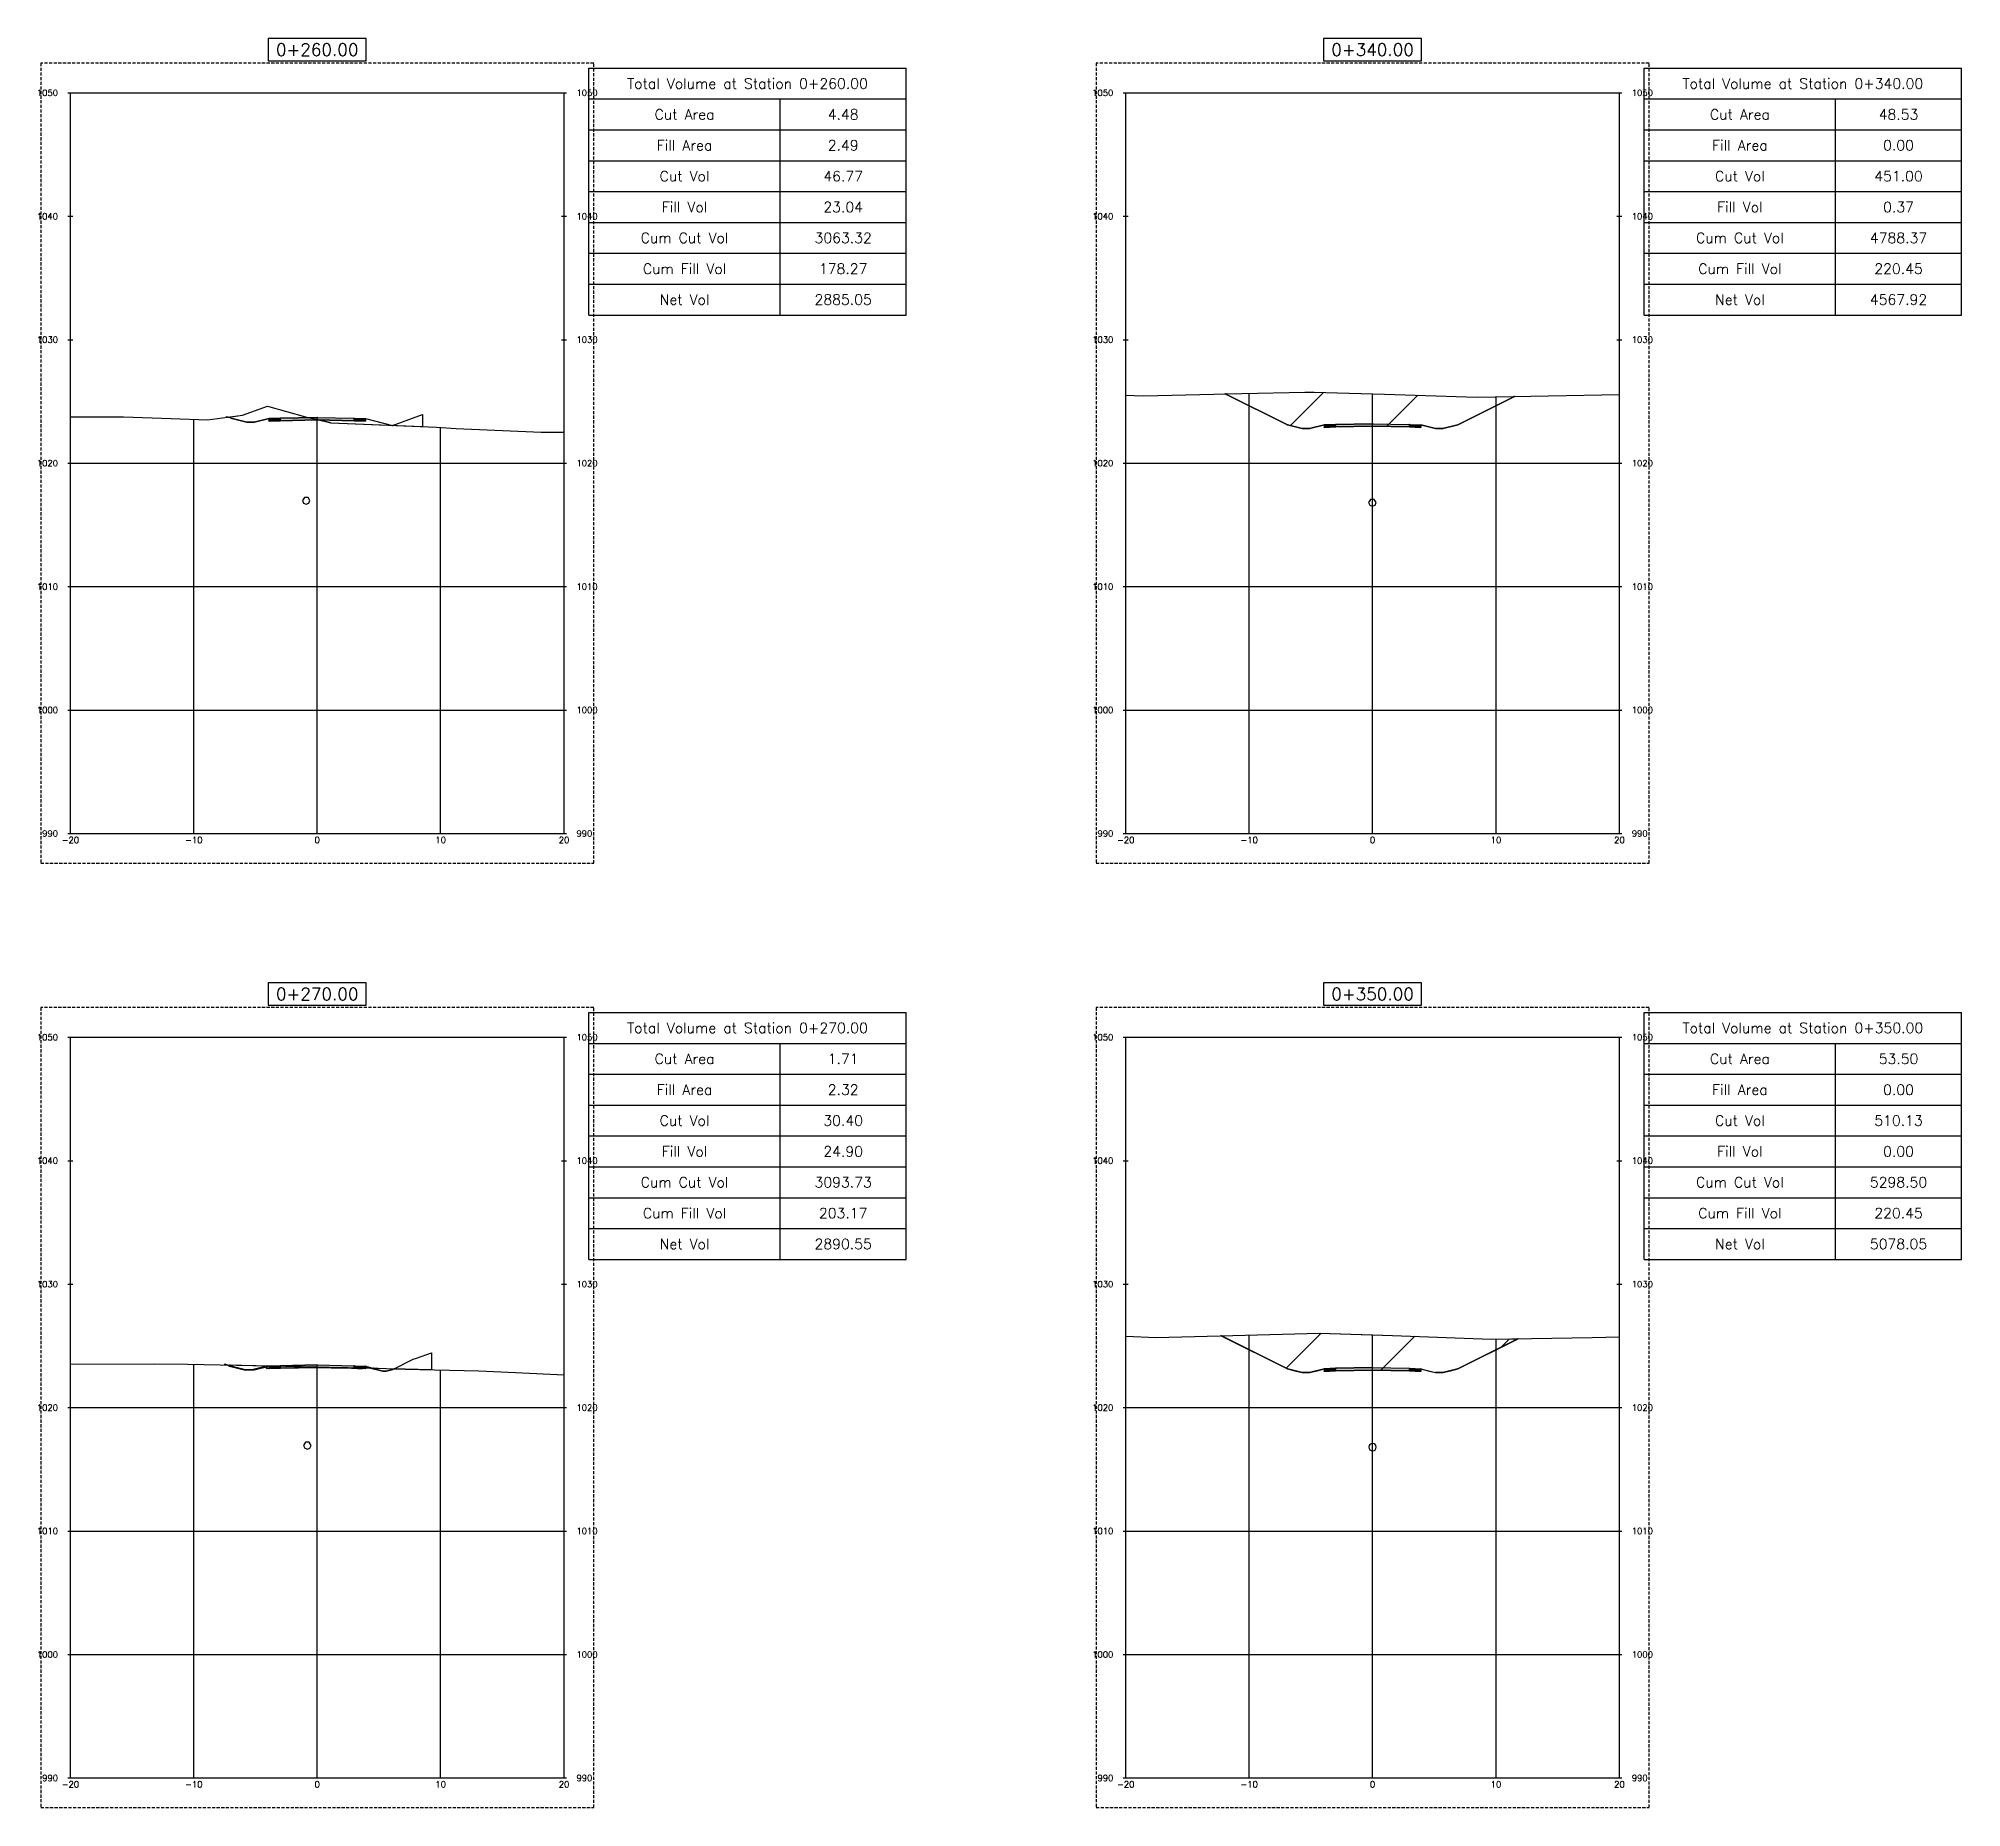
# Model space of a CAD drawing. Header units: metres. Extents: x 517023 to 519141, y 3924953 to 3927827.
# Drawn here: x 518481.9 to 518637.7, y 3925664.7 to 3925808 of the extents above; entities that cross this region are included whole.
import ezdxf

# ---------------------------------------------------------------- set-up
doc = ezdxf.new("R2010")
doc.units = ezdxf.units.M
doc.linetypes.add('DASHED2', pattern=[0.375, 0.25, -0.125])
for name, color, linetype in [('C-ANNO-TABL', 1, 'Continuous'), ('C-ANNO-TABL-TEXT', 150, 'Continuous'), ('C-ANNO-TABL-TITL', 150, 'Continuous'), ('C-ANNO-TABL-TTBL', 5, 'Continuous'), ('C-ROAD-CORR', 5, 'Continuous'), ('C-ROAD-CORR-PATT', 150, 'Continuous'), ('C-ROAD-LINK', 150, 'Continuous'), ('C-ROAD-MARK', 212, 'Continuous'), ('C-ROAD-PROF-TTLB', 5, 'Continuous'), ('C-ROAD-SECT', 7, 'Continuous'), ('C-ROAD-SECT-GRID', 7, 'Continuous'), ('C-ROAD-SECT-TEXT', 92, 'Continuous'), ('C-ROAD-SECT-TICK', 7, 'Continuous'), ('C-ROAD-SECT-TITL', 92, 'Continuous'), ('C-ROAD-SHAP', 32, 'Continuous'), ('C-ROAD-SHAP-PATT', 7, 'Continuous'), ('C-STRM-PIPE', 170, 'Continuous')]:
    doc.layers.add(name, color=color, linetype=linetype)
doc.layers.add('C-ROAD-SECT-BUFR', color=6, linetype='DASHED2', plot=False)
doc.styles.get("Standard").update_dxf_attribs({"font": 'simplex.shx'})

msp = doc.modelspace()

# ---------------------------------------------------------------- hatches: boundary and pattern name
at = {"layer": 'C-ROAD-CORR-PATT', "linetype": 'Continuous', "lineweight": -3}
h = msp.add_hatch(dxfattribs=at)
h.set_pattern_fill('ANSI31', color=1, scale=1.75, style=0)
h.set_pattern_definition([(45, (518578.035, 3925779.2597), (-3.9289, 3.9289), [])])
h.paths.add_polyline_path([(518578.03, 3925779.26), (518579.38, 3925779.29), (518584.49, 3925779.4), (518585.24, 3925779.39), (518590.93, 3925779.22), (518597.59, 3925779.02), (518598.46, 3925778.99), (518601.47, 3925779.04), (518596.87, 3925776.74), (518595.67, 3925776.44), (518595.07, 3925776.44), (518593.87, 3925776.74), (518593.87, 3925776.54), (518592.97, 3925776.58), (518589.97, 3925776.64), (518586.97, 3925776.58), (518586.07, 3925776.54), (518586.07, 3925776.74), (518584.87, 3925776.44), (518584.27, 3925776.44), (518583.07, 3925776.74)])
h = msp.add_hatch(dxfattribs=at)
h.set_pattern_fill('ANSI31', color=3, scale=1.75, style=0)
h.set_pattern_definition([(45, (518510.578, 3925776.6964), (-3.9289, 3.9289), [])])
h.paths.add_polyline_path([(518510.58, 3925776.7), (518512.99, 3925777.57), (518512.99, 3925776.6)])
h.paths.add_polyline_path([(518504.58, 3925777.14), (518507.47, 3925777.08), (518508.37, 3925777.05), (518508.37, 3925777.25), (518510.58, 3925776.7), (518505.56, 3925776.9)])
h.paths.add_polyline_path([(518497.11, 3925777.35), (518497.11, 3925777.42), (518497.31, 3925777.38)])
h = msp.add_hatch(dxfattribs=at)
h.set_pattern_fill('ANSI31', color=1, scale=1.75, style=0)
h.set_pattern_definition([(45, (518497.311, 3925777.378), (-3.929, 3.929), [])])
h.paths.add_polyline_path([(518497.31, 3925777.38), (518498.41, 3925777.52), (518500.43, 3925778.27), (518503.51, 3925777.4), (518504.58, 3925777.14), (518504.47, 3925777.14), (518501.47, 3925777.08), (518500.57, 3925777.05), (518500.57, 3925777.25), (518499.37, 3925776.95), (518498.77, 3925776.95), (518497.57, 3925777.25)])
h = msp.add_hatch(dxfattribs=at)
h.set_pattern_fill('ANSI31', color=1, scale=1.75, style=0)
h.set_pattern_definition([(45, (518577.723, 3925702.953), (-3.9289, 3.9289), [])])
h.paths.add_polyline_path([(518577.72, 3925702.95), (518577.72, 3925702.96), (518578.65, 3925702.99), (518585.66, 3925703.17), (518591.58, 3925702.99), (518599.57, 3925702.68), (518601.75, 3925702.72), (518601.75, 3925702.72), (518596.87, 3925700.28), (518595.67, 3925699.98), (518595.07, 3925699.98), (518594.47, 3925700.13), (518593.87, 3925700.28), (518593.87, 3925700.18), (518593.87, 3925700.08), (518592.97, 3925700.12), (518589.97, 3925700.18), (518586.97, 3925700.12), (518586.52, 3925700.1), (518586.07, 3925700.08), (518586.07, 3925700.18), (518586.07, 3925700.28), (518584.87, 3925699.98), (518584.27, 3925699.98), (518583.07, 3925700.28)])
h = msp.add_hatch(dxfattribs=at)
h.set_pattern_fill('ANSI31', color=3, scale=1.75, style=0)
h.set_pattern_definition([(45, (518510.7136, 3925700.277), (-3.9289, 3.9289), [])])
h.paths.add_polyline_path([(518510.71, 3925700.28), (518512.24, 3925701.05), (518512.52, 3925701.14), (518513.74, 3925701.58), (518513.74, 3925700.2), (518511.59, 3925700.24)])
h.paths.add_polyline_path([(518508.15, 3925700.36), (518508.15, 3925700.41), (518508.15, 3925700.5), (518508.69, 3925700.36), (518508.75, 3925700.35), (518508.5, 3925700.36)])
h.paths.add_polyline_path([(518496.98, 3925700.6), (518496.98, 3925700.69), (518497.17, 3925700.6)])
h = msp.add_hatch(dxfattribs=at)
h.set_pattern_fill('ANSI31', color=1, scale=1.75, style=0)
h.set_pattern_definition([(45, (518508.749, 3925700.349), (-3.9289, 3.9289), [])])
h.paths.add_polyline_path([(518508.75, 3925700.35), (518510.71, 3925700.28), (518510.6, 3925700.22), (518510.06, 3925700.09), (518509.79, 3925700.09)])
h.paths.add_polyline_path([(518497.17, 3925700.6), (518501.9, 3925700.5), (518505.4, 3925700.42), (518508.15, 3925700.36), (518508.15, 3925700.3), (518507.74, 3925700.31), (518507.25, 3925700.33), (518505.59, 3925700.37), (518504.25, 3925700.39), (518502.59, 3925700.36), (518501.25, 3925700.33), (518500.85, 3925700.32), (518500.36, 3925700.3), (518500.36, 3925700.39), (518500.36, 3925700.5), (518499.7, 3925700.33), (518499.16, 3925700.2), (518498.83, 3925700.2), (518498.56, 3925700.2), (518497.9, 3925700.36), (518497.36, 3925700.5), (518497.21, 3925700.57)])
at = {"layer": 'C-ROAD-SHAP-PATT', "linetype": 'Continuous', "lineweight": -3}
for points in [[(518501.47, 3925777.28), (518500.57, 3925777.25), (518500.57, 3925777.05), (518501.47, 3925777.08)], [(518504.47, 3925777.34), (518501.47, 3925777.28), (518501.47, 3925777.08), (518504.47, 3925777.14)], [(518504.47, 3925777.34), (518507.47, 3925777.28), (518507.47, 3925777.08), (518504.47, 3925777.14)], [(518507.47, 3925777.28), (518508.37, 3925777.25), (518508.37, 3925777.05), (518507.47, 3925777.08)], [(518586.97, 3925776.78), (518586.07, 3925776.74), (518586.07, 3925776.54), (518586.97, 3925776.58)], [(518589.97, 3925776.84), (518586.97, 3925776.78), (518586.97, 3925776.58), (518589.97, 3925776.64)], [(518589.97, 3925776.84), (518592.97, 3925776.78), (518592.97, 3925776.58), (518589.97, 3925776.64)], [(518592.97, 3925776.78), (518593.87, 3925776.74), (518593.87, 3925776.54), (518592.97, 3925776.58)], [(518501.47, 3925700.53), (518500.57, 3925700.5), (518500.57, 3925700.3), (518501.47, 3925700.33)], [(518504.47, 3925700.59), (518501.47, 3925700.53), (518501.47, 3925700.33), (518504.47, 3925700.39)], [(518504.47, 3925700.59), (518507.47, 3925700.53), (518507.47, 3925700.33), (518504.47, 3925700.39)], [(518507.47, 3925700.53), (518508.37, 3925700.5), (518508.37, 3925700.3), (518507.47, 3925700.33)], [(518586.97, 3925700.32), (518586.07, 3925700.28), (518586.07, 3925700.08), (518586.97, 3925700.12)], [(518589.97, 3925700.38), (518586.97, 3925700.32), (518586.97, 3925700.12), (518589.97, 3925700.18)], [(518589.97, 3925700.38), (518592.97, 3925700.32), (518592.97, 3925700.12), (518589.97, 3925700.18)], [(518592.97, 3925700.32), (518593.87, 3925700.28), (518593.87, 3925700.08), (518592.97, 3925700.12)]]:
    msp.add_hatch(color=7, dxfattribs=at).paths.add_polyline_path(points)

# ---------------------------------------------------------------- linework, layer by layer
at = {"layer": 'C-ANNO-TABL', "color": 1, "linetype": 'Continuous', "lineweight": -3}
for p, q in [((518526.47, 3925803.14), (518552.19, 3925803.14)), ((518541.98, 3925785.64), (518541.98, 3925803.14)), ((518611.97, 3925803.14), (518637.69, 3925803.14)), ((518627.48, 3925785.64), (518627.48, 3925803.14)), ((518526.47, 3925800.64), (518552.19, 3925800.64)), ((518611.97, 3925800.64), (518637.69, 3925800.64)), ((518526.47, 3925798.14), (518552.19, 3925798.14)), ((518611.97, 3925798.14), (518637.69, 3925798.14)), ((518526.47, 3925795.64), (518552.19, 3925795.64)), ((518611.97, 3925795.64), (518637.69, 3925795.64)), ((518526.47, 3925793.14), (518552.19, 3925793.14)), ((518611.97, 3925793.14), (518637.69, 3925793.14)), ((518526.47, 3925790.64), (518552.19, 3925790.64)), ((518611.97, 3925790.64), (518637.69, 3925790.64)), ((518526.47, 3925788.14), (518552.19, 3925788.14)), ((518611.97, 3925788.14), (518637.69, 3925788.14)), ((518526.47, 3925726.64), (518552.19, 3925726.64)), ((518541.98, 3925709.14), (518541.98, 3925726.64)), ((518611.97, 3925726.64), (518637.69, 3925726.64)), ((518627.48, 3925709.14), (518627.48, 3925726.64)), ((518526.47, 3925724.14), (518552.19, 3925724.14)), ((518611.97, 3925724.14), (518637.69, 3925724.14)), ((518526.47, 3925721.64), (518552.19, 3925721.64)), ((518611.97, 3925721.64), (518637.69, 3925721.64)), ((518526.47, 3925719.14), (518552.19, 3925719.14)), ((518611.97, 3925719.14), (518637.69, 3925719.14)), ((518526.47, 3925716.64), (518552.19, 3925716.64)), ((518611.97, 3925716.64), (518637.69, 3925716.64)), ((518526.47, 3925714.14), (518552.19, 3925714.14)), ((518611.97, 3925714.14), (518637.69, 3925714.14)), ((518526.47, 3925711.64), (518552.19, 3925711.64)), ((518611.97, 3925711.64), (518637.69, 3925711.64))]:
    msp.add_line(p, q, dxfattribs=at)
at = {"layer": 'C-ANNO-TABL-TTBL', "color": 5, "linetype": 'Continuous', "lineweight": -3}
for p, q in [((518526.47, 3925805.64), (518552.19, 3925805.64)), ((518526.47, 3925785.64), (518526.47, 3925805.64)), ((518552.19, 3925785.64), (518552.19, 3925805.64)), ((518611.97, 3925805.64), (518637.69, 3925805.64)), ((518611.97, 3925785.64), (518611.97, 3925805.64)), ((518637.69, 3925785.64), (518637.69, 3925805.64)), ((518526.47, 3925785.64), (518552.19, 3925785.64)), ((518611.97, 3925785.64), (518637.69, 3925785.64)), ((518526.47, 3925729.14), (518552.19, 3925729.14)), ((518526.47, 3925709.14), (518526.47, 3925729.14)), ((518552.19, 3925709.14), (518552.19, 3925729.14)), ((518611.97, 3925729.14), (518637.69, 3925729.14)), ((518611.97, 3925709.14), (518611.97, 3925729.14)), ((518637.69, 3925709.14), (518637.69, 3925729.14)), ((518526.47, 3925709.14), (518552.19, 3925709.14)), ((518611.97, 3925709.14), (518637.69, 3925709.14))]:
    msp.add_line(p, q, dxfattribs=at)
at = {"layer": 'C-ROAD-CORR', "color": 1, "linetype": 'Continuous', "lineweight": -3}
for p, q in [((518578.03, 3925779.26), (518579.38, 3925779.29)), ((518583.07, 3925776.74), (518578.03, 3925779.26)), ((518579.38, 3925779.29), (518584.49, 3925779.4)), ((518584.49, 3925779.4), (518585.24, 3925779.39)), ((518585.24, 3925779.39), (518590.93, 3925779.22)), ((518590.93, 3925779.22), (518597.59, 3925779.02)), ((518601.47, 3925779.04), (518596.87, 3925776.74)), ((518597.59, 3925779.02), (518598.46, 3925778.99)), ((518598.46, 3925778.99), (518601.47, 3925779.04)), ((518497.31, 3925777.38), (518498.41, 3925777.52)), ((518497.57, 3925777.25), (518497.31, 3925777.38)), ((518498.77, 3925776.95), (518497.57, 3925777.25)), ((518498.41, 3925777.52), (518500.43, 3925778.27)), ((518499.37, 3925776.95), (518498.77, 3925776.95)), ((518500.57, 3925777.25), (518499.37, 3925776.95)), ((518500.43, 3925778.27), (518503.51, 3925777.4)), ((518500.57, 3925777.05), (518500.57, 3925777.25)), ((518501.47, 3925777.08), (518500.57, 3925777.05)), ((518504.47, 3925777.14), (518501.47, 3925777.08)), ((518503.51, 3925777.4), (518504.58, 3925777.14)), ((518504.58, 3925777.14), (518504.47, 3925777.14)), ((518584.27, 3925776.44), (518583.07, 3925776.74)), ((518586.07, 3925776.74), (518584.87, 3925776.44)), ((518586.07, 3925776.54), (518586.07, 3925776.74)), ((518595.07, 3925776.44), (518593.87, 3925776.74)), ((518593.87, 3925776.74), (518593.87, 3925776.54)), ((518596.87, 3925776.74), (518595.67, 3925776.44)), ((518584.87, 3925776.44), (518584.27, 3925776.44)), ((518586.97, 3925776.58), (518586.07, 3925776.54)), ((518589.97, 3925776.64), (518586.97, 3925776.58)), ((518592.97, 3925776.58), (518589.97, 3925776.64)), ((518593.87, 3925776.54), (518592.97, 3925776.58)), ((518595.67, 3925776.44), (518595.07, 3925776.44)), ((518577.72, 3925702.96), (518578.65, 3925702.99)), ((518577.72, 3925702.95), (518577.72, 3925702.96)), ((518583.07, 3925700.28), (518577.72, 3925702.95)), ((518578.65, 3925702.99), (518585.66, 3925703.17)), ((518585.66, 3925703.17), (518591.58, 3925702.99)), ((518591.58, 3925702.99), (518599.57, 3925702.68)), ((518601.75, 3925702.72), (518596.87, 3925700.28)), ((518599.57, 3925702.68), (518601.75, 3925702.72)), ((518601.75, 3925702.72), (518601.75, 3925702.72)), ((518497.17, 3925700.6), (518501.9, 3925700.5)), ((518497.21, 3925700.57), (518497.17, 3925700.6)), ((518497.36, 3925700.5), (518497.21, 3925700.57)), ((518497.9, 3925700.36), (518497.36, 3925700.5)), ((518500.36, 3925700.5), (518499.7, 3925700.33)), ((518500.36, 3925700.39), (518500.36, 3925700.5)), ((518501.9, 3925700.5), (518505.4, 3925700.42)), ((518504.25, 3925700.39), (518502.59, 3925700.36)), ((518505.59, 3925700.37), (518504.25, 3925700.39)), ((518505.4, 3925700.42), (518508.15, 3925700.36)), ((518498.56, 3925700.2), (518497.9, 3925700.36)), ((518498.83, 3925700.2), (518498.56, 3925700.2)), ((518499.16, 3925700.2), (518498.83, 3925700.2)), ((518499.7, 3925700.33), (518499.16, 3925700.2)), ((518500.36, 3925700.3), (518500.36, 3925700.39)), ((518500.85, 3925700.32), (518500.36, 3925700.3)), ((518501.25, 3925700.33), (518500.85, 3925700.32)), ((518502.59, 3925700.36), (518501.25, 3925700.33)), ((518507.25, 3925700.33), (518505.59, 3925700.37)), ((518507.74, 3925700.31), (518507.25, 3925700.33)), ((518508.15, 3925700.3), (518507.74, 3925700.31)), ((518508.15, 3925700.36), (518508.15, 3925700.3)), ((518508.75, 3925700.35), (518510.71, 3925700.28)), ((518509.79, 3925700.09), (518508.75, 3925700.35)), ((518510.06, 3925700.09), (518509.79, 3925700.09)), ((518510.6, 3925700.22), (518510.06, 3925700.09)), ((518510.71, 3925700.28), (518510.6, 3925700.22)), ((518584.27, 3925699.98), (518583.07, 3925700.28)), ((518584.87, 3925699.98), (518584.27, 3925699.98)), ((518586.07, 3925700.28), (518584.87, 3925699.98)), ((518586.07, 3925700.18), (518586.07, 3925700.28)), ((518586.07, 3925700.08), (518586.07, 3925700.18)), ((518586.07, 3925700.08), (518586.97, 3925700.12)), ((518589.97, 3925700.18), (518586.97, 3925700.12)), ((518592.97, 3925700.12), (518589.97, 3925700.18)), ((518593.87, 3925700.08), (518592.97, 3925700.12)), ((518593.87, 3925700.28), (518595.07, 3925699.98)), ((518593.87, 3925700.28), (518593.87, 3925700.18)), ((518593.87, 3925700.18), (518593.87, 3925700.08)), ((518595.67, 3925699.98), (518595.07, 3925699.98)), ((518596.87, 3925700.28), (518595.67, 3925699.98))]:
    msp.add_line(p, q, dxfattribs=at)
at = {"layer": 'C-ROAD-CORR', "color": 3, "linetype": 'Continuous', "lineweight": -3}
for p, q in [((518497.11, 3925777.35), (518497.11, 3925777.42)), ((518497.11, 3925777.42), (518497.31, 3925777.38)), ((518497.31, 3925777.38), (518497.11, 3925777.35)), ((518504.58, 3925777.14), (518507.47, 3925777.08)), ((518505.56, 3925776.9), (518504.58, 3925777.14)), ((518505.56, 3925776.9), (518512.99, 3925776.6)), ((518507.47, 3925777.08), (518508.37, 3925777.05)), ((518508.37, 3925777.05), (518508.37, 3925777.25)), ((518508.37, 3925777.25), (518510.58, 3925776.7)), ((518510.58, 3925776.7), (518512.99, 3925777.57)), ((518512.99, 3925777.57), (518512.99, 3925776.6)), ((518496.98, 3925700.6), (518496.98, 3925700.69)), ((518496.98, 3925700.69), (518497.17, 3925700.6)), ((518497.17, 3925700.6), (518496.98, 3925700.6)), ((518508.15, 3925700.41), (518508.15, 3925700.5)), ((518508.15, 3925700.5), (518508.69, 3925700.36)), ((518508.15, 3925700.36), (518508.15, 3925700.41)), ((518510.71, 3925700.28), (518512.24, 3925701.05)), ((518512.24, 3925701.05), (518512.52, 3925701.14)), ((518512.52, 3925701.14), (518513.74, 3925701.58)), ((518513.74, 3925701.58), (518513.74, 3925700.2)), ((518508.5, 3925700.36), (518508.15, 3925700.36)), ((518508.75, 3925700.35), (518508.5, 3925700.36)), ((518508.69, 3925700.36), (518508.75, 3925700.35)), ((518511.59, 3925700.24), (518510.71, 3925700.28)), ((518513.74, 3925700.2), (518511.59, 3925700.24))]:
    msp.add_line(p, q, dxfattribs=at)
at = {"layer": 'C-ROAD-LINK', "color": 150, "linetype": 'Continuous', "lineweight": -3}
for p, q in [((518578.03, 3925779.26), (518583.07, 3925776.74)), ((518596.87, 3925776.74), (518601.47, 3925779.04)), ((518497.31, 3925777.38), (518497.57, 3925777.25)), ((518497.57, 3925777.25), (518498.77, 3925776.95)), ((518498.77, 3925776.95), (518499.37, 3925776.95)), ((518499.37, 3925776.95), (518500.57, 3925777.25)), ((518500.57, 3925777.25), (518501.47, 3925777.28)), ((518500.57, 3925777.25), (518500.57, 3925777.05)), ((518500.57, 3925777.05), (518501.47, 3925777.08)), ((518501.47, 3925777.28), (518504.47, 3925777.34)), ((518501.47, 3925777.28), (518501.47, 3925777.08)), ((518501.47, 3925777.08), (518501.47, 3925777.28)), ((518501.47, 3925777.08), (518504.47, 3925777.14)), ((518504.47, 3925777.34), (518507.47, 3925777.28)), ((518504.47, 3925777.14), (518504.47, 3925777.34)), ((518504.47, 3925777.14), (518507.47, 3925777.08)), ((518507.47, 3925777.28), (518507.47, 3925777.08)), ((518507.47, 3925777.28), (518508.37, 3925777.25)), ((518507.47, 3925777.08), (518507.47, 3925777.28)), ((518507.47, 3925777.08), (518508.37, 3925777.05)), ((518508.37, 3925777.25), (518508.37, 3925777.05)), ((518508.37, 3925777.25), (518510.58, 3925776.7)), ((518583.07, 3925776.74), (518584.27, 3925776.44)), ((518584.87, 3925776.44), (518586.07, 3925776.74)), ((518586.07, 3925776.74), (518586.97, 3925776.78)), ((518586.07, 3925776.74), (518586.07, 3925776.54)), ((518586.97, 3925776.78), (518589.97, 3925776.84)), ((518586.97, 3925776.78), (518586.97, 3925776.58)), ((518586.97, 3925776.58), (518586.97, 3925776.78)), ((518589.97, 3925776.84), (518592.97, 3925776.78)), ((518589.97, 3925776.64), (518589.97, 3925776.84)), ((518592.97, 3925776.78), (518592.97, 3925776.58)), ((518592.97, 3925776.78), (518593.87, 3925776.74)), ((518592.97, 3925776.58), (518592.97, 3925776.78)), ((518593.87, 3925776.74), (518593.87, 3925776.54)), ((518593.87, 3925776.74), (518595.07, 3925776.44)), ((518595.67, 3925776.44), (518596.87, 3925776.74)), ((518584.27, 3925776.44), (518584.87, 3925776.44)), ((518586.07, 3925776.54), (518586.97, 3925776.58)), ((518586.97, 3925776.58), (518589.97, 3925776.64)), ((518589.97, 3925776.64), (518592.97, 3925776.58)), ((518592.97, 3925776.58), (518593.87, 3925776.54)), ((518595.07, 3925776.44), (518595.67, 3925776.44)), ((518577.7, 3925702.96), (518583.07, 3925700.28)), ((518596.87, 3925700.28), (518601.76, 3925702.72)), ((518497.39, 3925700.59), (518497.57, 3925700.5)), ((518497.57, 3925700.5), (518498.77, 3925700.2)), ((518499.37, 3925700.2), (518500.57, 3925700.5)), ((518500.57, 3925700.5), (518501.47, 3925700.53)), ((518500.57, 3925700.5), (518500.57, 3925700.3)), ((518501.47, 3925700.53), (518504.47, 3925700.59)), ((518501.47, 3925700.53), (518501.47, 3925700.33)), ((518501.47, 3925700.33), (518501.47, 3925700.53)), ((518501.47, 3925700.33), (518504.47, 3925700.39)), ((518504.47, 3925700.59), (518507.47, 3925700.53)), ((518504.47, 3925700.39), (518504.47, 3925700.59)), ((518504.47, 3925700.39), (518507.47, 3925700.33)), ((518507.47, 3925700.53), (518507.47, 3925700.33)), ((518507.47, 3925700.53), (518508.37, 3925700.5)), ((518507.47, 3925700.33), (518507.47, 3925700.53)), ((518508.37, 3925700.5), (518508.37, 3925700.3)), ((518508.37, 3925700.5), (518509.01, 3925700.34)), ((518498.77, 3925700.2), (518499.37, 3925700.2)), ((518500.57, 3925700.3), (518501.47, 3925700.33)), ((518507.47, 3925700.33), (518508.37, 3925700.3)), ((518583.07, 3925700.28), (518584.27, 3925699.98)), ((518584.27, 3925699.98), (518584.87, 3925699.98)), ((518584.87, 3925699.98), (518586.07, 3925700.28)), ((518586.07, 3925700.28), (518586.97, 3925700.32)), ((518586.07, 3925700.28), (518586.07, 3925700.08)), ((518586.07, 3925700.08), (518586.97, 3925700.12)), ((518586.97, 3925700.32), (518589.97, 3925700.38)), ((518586.97, 3925700.32), (518586.97, 3925700.12)), ((518586.97, 3925700.12), (518586.97, 3925700.32)), ((518586.97, 3925700.12), (518589.97, 3925700.18)), ((518589.97, 3925700.38), (518592.97, 3925700.32)), ((518589.97, 3925700.18), (518589.97, 3925700.38)), ((518589.97, 3925700.18), (518592.97, 3925700.12)), ((518592.97, 3925700.32), (518592.97, 3925700.12)), ((518592.97, 3925700.32), (518593.87, 3925700.28)), ((518592.97, 3925700.12), (518592.97, 3925700.32)), ((518592.97, 3925700.12), (518593.87, 3925700.08)), ((518593.87, 3925700.28), (518593.87, 3925700.08)), ((518593.87, 3925700.28), (518595.07, 3925699.98)), ((518595.07, 3925699.98), (518595.67, 3925699.98)), ((518595.67, 3925699.98), (518596.87, 3925700.28))]:
    msp.add_line(p, q, dxfattribs=at)
at = {"layer": 'C-ROAD-MARK', "color": 212, "linetype": 'Continuous', "lineweight": -3}
for centre in [(518578.03, 3925779.26), (518601.47, 3925779.04), (518497.31, 3925777.38), (518497.57, 3925777.25), (518498.77, 3925776.95), (518499.37, 3925776.95), (518500.57, 3925777.25), (518500.57, 3925777.05), (518501.47, 3925777.28), (518501.47, 3925777.08), (518504.47, 3925777.34), (518504.47, 3925777.14), (518507.47, 3925777.28), (518507.47, 3925777.08), (518508.37, 3925777.25), (518508.37, 3925777.05), (518583.07, 3925776.74), (518586.07, 3925776.74), (518586.97, 3925776.78), (518589.97, 3925776.84), (518592.97, 3925776.78), (518593.87, 3925776.74), (518596.87, 3925776.74), (518510.58, 3925776.7), (518584.27, 3925776.44), (518584.87, 3925776.44), (518586.07, 3925776.54), (518586.97, 3925776.58), (518589.97, 3925776.64), (518592.97, 3925776.58), (518593.87, 3925776.54), (518595.07, 3925776.44), (518595.67, 3925776.44), (518577.7, 3925702.96), (518601.76, 3925702.72), (518497.39, 3925700.59), (518497.57, 3925700.5), (518500.57, 3925700.5), (518501.47, 3925700.53), (518504.47, 3925700.59), (518504.47, 3925700.39), (518507.47, 3925700.53), (518508.37, 3925700.5), (518589.97, 3925700.38), (518498.77, 3925700.2), (518499.37, 3925700.2), (518500.57, 3925700.3), (518501.47, 3925700.33), (518507.47, 3925700.33), (518508.37, 3925700.3), (518509.01, 3925700.34), (518583.07, 3925700.28), (518584.27, 3925699.98), (518584.87, 3925699.98), (518586.07, 3925700.28), (518586.07, 3925700.08), (518586.97, 3925700.32), (518586.97, 3925700.12), (518589.97, 3925700.18), (518592.97, 3925700.32), (518592.97, 3925700.12), (518593.87, 3925700.28), (518593.87, 3925700.08), (518595.07, 3925699.98), (518595.67, 3925699.98), (518596.87, 3925700.28)]:
    msp.add_circle(centre, 0.015, dxfattribs=at)
at = {"layer": 'C-ROAD-PROF-TTLB', "color": 5, "linetype": 'Continuous', "lineweight": -3}
for p, q in [((518484.47, 3925743.64), (518484.47, 3925803.64)), ((518484.47, 3925803.64), (518524.47, 3925803.64)), ((518524.47, 3925743.64), (518524.47, 3925803.64)), ((518569.97, 3925743.64), (518569.97, 3925803.64)), ((518569.97, 3925803.64), (518609.97, 3925803.64)), ((518609.97, 3925743.64), (518609.97, 3925803.64)), ((518484.47, 3925743.64), (518524.47, 3925743.64)), ((518569.97, 3925743.64), (518609.97, 3925743.64)), ((518484.47, 3925667.14), (518484.47, 3925727.14)), ((518484.47, 3925727.14), (518524.47, 3925727.14)), ((518524.47, 3925667.14), (518524.47, 3925727.14)), ((518569.97, 3925667.14), (518569.97, 3925727.14)), ((518569.97, 3925727.14), (518609.97, 3925727.14)), ((518609.97, 3925667.14), (518609.97, 3925727.14)), ((518484.47, 3925667.14), (518524.47, 3925667.14)), ((518569.97, 3925667.14), (518609.97, 3925667.14))]:
    msp.add_line(p, q, dxfattribs=at)
at = {"layer": 'C-ROAD-SECT', "color": 7, "linetype": 'Continuous', "lineweight": -3}
for points in [[(518569.97, 3925779.16), (518570.65, 3925779.13), (518571.45, 3925779.1), (518579.38, 3925779.29), (518584.49, 3925779.4), (518585.24, 3925779.39), (518589.97, 3925779.25), (518590.93, 3925779.22), (518597.59, 3925779.02), (518598.46, 3925778.99), (518609.97, 3925779.2)], [(518578.03, 3925779.26), (518583.07, 3925776.74), (518584.27, 3925776.44), (518584.87, 3925776.44), (518586.07, 3925776.74), (518586.07, 3925776.54), (518586.97, 3925776.58), (518589.97, 3925776.64), (518592.97, 3925776.58), (518593.87, 3925776.54), (518593.87, 3925776.74), (518595.07, 3925776.44), (518595.67, 3925776.44), (518596.87, 3925776.74), (518601.47, 3925779.04)], [(518484.47, 3925777.39), (518488.77, 3925777.39), (518492.65, 3925777.25), (518495.59, 3925777.15), (518498.41, 3925777.52), (518500.43, 3925778.27), (518503.51, 3925777.4), (518504.47, 3925777.17), (518505.56, 3925776.9), (518514.14, 3925776.55), (518515.72, 3925776.46), (518522.6, 3925776.14), (518524.47, 3925776.15)], [(518497.11, 3925777.42), (518497.31, 3925777.38), (518497.57, 3925777.25), (518498.77, 3925776.95), (518499.37, 3925776.95), (518500.57, 3925777.25), (518500.57, 3925777.05), (518501.47, 3925777.08), (518504.47, 3925777.14), (518507.47, 3925777.08), (518508.37, 3925777.05), (518508.37, 3925777.25), (518510.58, 3925776.7), (518512.99, 3925777.57)], [(518569.97, 3925702.93), (518572.45, 3925702.83), (518578.65, 3925702.99), (518585.66, 3925703.17), (518589.97, 3925703.04), (518591.58, 3925702.99), (518599.57, 3925702.68), (518607.75, 3925702.83), (518609.97, 3925702.86)], [(518577.72, 3925702.95), (518580.55, 3925701.54), (518583.07, 3925700.28), (518583.67, 3925700.13), (518584.27, 3925699.98), (518584.57, 3925699.98), (518584.87, 3925699.98), (518585.47, 3925700.13), (518586.07, 3925700.28), (518586.07, 3925700.18), (518586.07, 3925700.08), (518586.52, 3925700.1), (518586.97, 3925700.12), (518588.47, 3925700.15), (518589.97, 3925700.18), (518591.47, 3925700.15), (518592.97, 3925700.12), (518593.42, 3925700.1), (518593.87, 3925700.08), (518593.87, 3925700.18), (518593.87, 3925700.28), (518594.47, 3925700.13), (518595.07, 3925699.98), (518595.37, 3925699.98), (518595.67, 3925699.98), (518596.27, 3925700.13), (518596.87, 3925700.28), (518599.17, 3925701.43), (518601.75, 3925702.72)], [(518484.47, 3925700.67), (518491.26, 3925700.68), (518493.97, 3925700.66), (518501.9, 3925700.5), (518504.47, 3925700.44), (518505.4, 3925700.42), (518508.5, 3925700.36), (518511.59, 3925700.24), (518517.57, 3925700.11), (518520.53, 3925699.97), (518524.47, 3925699.8)], [(518496.98, 3925700.69), (518497.21, 3925700.57), (518497.36, 3925700.5), (518497.9, 3925700.36), (518498.56, 3925700.2), (518498.83, 3925700.2), (518499.16, 3925700.2), (518499.7, 3925700.33), (518500.36, 3925700.5), (518500.36, 3925700.39), (518500.36, 3925700.3), (518500.85, 3925700.32), (518501.25, 3925700.33), (518502.59, 3925700.36), (518504.25, 3925700.39), (518504.47, 3925700.39), (518505.59, 3925700.37), (518507.25, 3925700.33), (518507.74, 3925700.31), (518508.15, 3925700.3), (518508.15, 3925700.41), (518508.15, 3925700.5), (518508.69, 3925700.36), (518509.79, 3925700.09), (518510.06, 3925700.09), (518510.6, 3925700.22), (518512.24, 3925701.05), (518512.52, 3925701.14), (518513.74, 3925701.58)]]:
    msp.add_lwpolyline(points, dxfattribs=at)
at = {"layer": 'C-ROAD-SECT-BUFR', "color": 6, "linetype": 'DASHED2', "lineweight": -3}
for p, q in [((518526.87, 3925806.04), (518482.07, 3925806.04)), ((518482.07, 3925806.04), (518482.07, 3925741.24)), ((518526.87, 3925741.24), (518526.87, 3925806.04)), ((518612.37, 3925806.04), (518567.57, 3925806.04)), ((518567.57, 3925806.04), (518567.57, 3925741.24)), ((518612.37, 3925741.24), (518612.37, 3925806.04)), ((518482.07, 3925741.24), (518526.87, 3925741.24)), ((518567.57, 3925741.24), (518612.37, 3925741.24)), ((518526.87, 3925729.54), (518482.07, 3925729.54)), ((518482.07, 3925729.54), (518482.07, 3925664.74)), ((518526.87, 3925664.74), (518526.87, 3925729.54)), ((518612.37, 3925729.54), (518567.57, 3925729.54)), ((518567.57, 3925729.54), (518567.57, 3925664.74)), ((518612.37, 3925664.74), (518612.37, 3925729.54)), ((518482.07, 3925664.74), (518526.87, 3925664.74)), ((518567.57, 3925664.74), (518612.37, 3925664.74))]:
    msp.add_line(p, q, dxfattribs=at)
at = {"layer": 'C-ROAD-SECT-GRID', "color": 7, "linetype": 'Continuous', "lineweight": -3}
for p, q in [((518569.97, 3925743.64), (518569.97, 3925779.16)), ((518579.97, 3925743.64), (518579.97, 3925779.3)), ((518589.97, 3925743.64), (518589.97, 3925779.25)), ((518599.97, 3925743.64), (518599.97, 3925779.01)), ((518609.97, 3925743.64), (518609.97, 3925779.2)), ((518484.47, 3925743.64), (518484.47, 3925777.39)), ((518494.47, 3925743.64), (518494.47, 3925777.19)), ((518504.47, 3925743.64), (518504.47, 3925777.17)), ((518514.47, 3925743.64), (518514.47, 3925776.53)), ((518524.47, 3925743.64), (518524.47, 3925776.15)), ((518484.47, 3925773.64), (518524.47, 3925773.64)), ((518569.97, 3925773.64), (518609.97, 3925773.64)), ((518484.47, 3925763.64), (518524.47, 3925763.64)), ((518569.97, 3925763.64), (518609.97, 3925763.64)), ((518484.47, 3925753.64), (518524.47, 3925753.64)), ((518569.97, 3925753.64), (518609.97, 3925753.64)), ((518484.47, 3925743.64), (518524.47, 3925743.64)), ((518569.97, 3925743.64), (518609.97, 3925743.64)), ((518569.97, 3925667.14), (518569.97, 3925702.93)), ((518579.97, 3925667.14), (518579.97, 3925703.02)), ((518589.97, 3925667.14), (518589.97, 3925703.04)), ((518599.97, 3925667.14), (518599.97, 3925702.69)), ((518609.97, 3925667.14), (518609.97, 3925702.86)), ((518484.47, 3925667.14), (518484.47, 3925700.67)), ((518494.47, 3925667.14), (518494.47, 3925700.65)), ((518504.47, 3925667.14), (518504.47, 3925700.44)), ((518514.47, 3925667.14), (518514.47, 3925700.18)), ((518524.47, 3925667.14), (518524.47, 3925699.8)), ((518484.47, 3925697.14), (518524.47, 3925697.14)), ((518569.97, 3925697.14), (518609.97, 3925697.14)), ((518484.47, 3925687.14), (518524.47, 3925687.14)), ((518569.97, 3925687.14), (518609.97, 3925687.14)), ((518484.47, 3925677.14), (518524.47, 3925677.14)), ((518569.97, 3925677.14), (518609.97, 3925677.14)), ((518484.47, 3925667.14), (518524.47, 3925667.14)), ((518569.97, 3925667.14), (518609.97, 3925667.14))]:
    msp.add_line(p, q, dxfattribs=at)
at = {"layer": 'C-ROAD-SECT-TICK', "color": 7, "linetype": 'Continuous', "lineweight": -3}
for p, q in [((518484.27, 3925803.64), (518484.67, 3925803.64)), ((518524.27, 3925803.64), (518524.67, 3925803.64)), ((518569.77, 3925803.64), (518570.17, 3925803.64)), ((518609.77, 3925803.64), (518610.17, 3925803.64)), ((518484.27, 3925793.64), (518484.67, 3925793.64)), ((518524.27, 3925793.64), (518524.67, 3925793.64)), ((518569.77, 3925793.64), (518570.17, 3925793.64)), ((518609.77, 3925793.64), (518610.17, 3925793.64)), ((518484.27, 3925783.64), (518484.67, 3925783.64)), ((518524.27, 3925783.64), (518524.67, 3925783.64)), ((518569.77, 3925783.64), (518570.17, 3925783.64)), ((518609.77, 3925783.64), (518610.17, 3925783.64)), ((518484.27, 3925773.64), (518484.67, 3925773.64)), ((518524.27, 3925773.64), (518524.67, 3925773.64)), ((518569.77, 3925773.64), (518570.17, 3925773.64)), ((518609.77, 3925773.64), (518610.17, 3925773.64)), ((518484.27, 3925763.64), (518484.67, 3925763.64)), ((518524.27, 3925763.64), (518524.67, 3925763.64)), ((518569.77, 3925763.64), (518570.17, 3925763.64)), ((518609.77, 3925763.64), (518610.17, 3925763.64)), ((518484.27, 3925753.64), (518484.67, 3925753.64)), ((518524.27, 3925753.64), (518524.67, 3925753.64)), ((518569.77, 3925753.64), (518570.17, 3925753.64)), ((518609.77, 3925753.64), (518610.17, 3925753.64)), ((518484.27, 3925743.64), (518484.67, 3925743.64)), ((518524.27, 3925743.64), (518524.67, 3925743.64)), ((518569.77, 3925743.64), (518570.17, 3925743.64)), ((518609.77, 3925743.64), (518610.17, 3925743.64)), ((518484.27, 3925727.14), (518484.67, 3925727.14)), ((518524.27, 3925727.14), (518524.67, 3925727.14)), ((518569.77, 3925727.14), (518570.17, 3925727.14)), ((518609.77, 3925727.14), (518610.17, 3925727.14)), ((518484.27, 3925717.14), (518484.67, 3925717.14)), ((518524.27, 3925717.14), (518524.67, 3925717.14)), ((518569.77, 3925717.14), (518570.17, 3925717.14)), ((518609.77, 3925717.14), (518610.17, 3925717.14)), ((518484.27, 3925707.14), (518484.67, 3925707.14)), ((518524.27, 3925707.14), (518524.67, 3925707.14)), ((518569.77, 3925707.14), (518570.17, 3925707.14)), ((518609.77, 3925707.14), (518610.17, 3925707.14)), ((518484.27, 3925697.14), (518484.67, 3925697.14)), ((518524.27, 3925697.14), (518524.67, 3925697.14)), ((518569.77, 3925697.14), (518570.17, 3925697.14)), ((518609.77, 3925697.14), (518610.17, 3925697.14)), ((518484.27, 3925687.14), (518484.67, 3925687.14)), ((518524.27, 3925687.14), (518524.67, 3925687.14)), ((518569.77, 3925687.14), (518570.17, 3925687.14)), ((518609.77, 3925687.14), (518610.17, 3925687.14)), ((518484.27, 3925677.14), (518484.67, 3925677.14)), ((518524.27, 3925677.14), (518524.67, 3925677.14)), ((518569.77, 3925677.14), (518570.17, 3925677.14)), ((518609.77, 3925677.14), (518610.17, 3925677.14)), ((518484.27, 3925667.14), (518484.67, 3925667.14)), ((518524.27, 3925667.14), (518524.67, 3925667.14)), ((518569.77, 3925667.14), (518570.17, 3925667.14)), ((518609.77, 3925667.14), (518610.17, 3925667.14))]:
    msp.add_line(p, q, dxfattribs=at)
at = {"layer": 'C-ROAD-SECT-TITL', "color": 92, "linetype": 'Continuous', "lineweight": -3}
for points in [[(518500.5, 3925806.24), (518508.44, 3925806.24), (518508.44, 3925808.04), (518500.5, 3925808.04)], [(518586, 3925806.24), (518593.94, 3925806.24), (518593.94, 3925808.04), (518586, 3925808.04)], [(518500.5, 3925729.74), (518508.44, 3925729.74), (518508.44, 3925731.54), (518500.5, 3925731.54)], [(518586, 3925729.74), (518593.94, 3925729.74), (518593.94, 3925731.54), (518586, 3925731.54)]]:
    msp.add_3dface(points, dxfattribs=at)
at = {"layer": 'C-ROAD-SHAP', "color": 32, "linetype": 'Continuous', "lineweight": -3}
for p, q in [((518501.47, 3925777.28), (518500.57, 3925777.25)), ((518500.57, 3925777.25), (518500.57, 3925777.05)), ((518500.57, 3925777.05), (518501.47, 3925777.08)), ((518504.47, 3925777.34), (518501.47, 3925777.28)), ((518501.47, 3925777.28), (518501.47, 3925777.08)), ((518501.47, 3925777.08), (518501.47, 3925777.28)), ((518501.47, 3925777.08), (518504.47, 3925777.14)), ((518504.47, 3925777.34), (518507.47, 3925777.28)), ((518504.47, 3925777.14), (518504.47, 3925777.34)), ((518507.47, 3925777.08), (518504.47, 3925777.14)), ((518507.47, 3925777.28), (518507.47, 3925777.08)), ((518507.47, 3925777.28), (518508.37, 3925777.25)), ((518507.47, 3925777.08), (518507.47, 3925777.28)), ((518508.37, 3925777.05), (518507.47, 3925777.08)), ((518508.37, 3925777.25), (518508.37, 3925777.05)), ((518586.97, 3925776.78), (518586.07, 3925776.74)), ((518586.07, 3925776.74), (518586.07, 3925776.54)), ((518589.97, 3925776.84), (518586.97, 3925776.78)), ((518586.97, 3925776.78), (518586.97, 3925776.58)), ((518586.97, 3925776.58), (518586.97, 3925776.78)), ((518589.97, 3925776.84), (518592.97, 3925776.78)), ((518589.97, 3925776.64), (518589.97, 3925776.84)), ((518592.97, 3925776.78), (518592.97, 3925776.58)), ((518592.97, 3925776.78), (518593.87, 3925776.74)), ((518592.97, 3925776.58), (518592.97, 3925776.78)), ((518593.87, 3925776.74), (518593.87, 3925776.54)), ((518586.07, 3925776.54), (518586.97, 3925776.58)), ((518586.97, 3925776.58), (518589.97, 3925776.64)), ((518592.97, 3925776.58), (518589.97, 3925776.64)), ((518593.87, 3925776.54), (518592.97, 3925776.58)), ((518501.47, 3925700.53), (518500.57, 3925700.5)), ((518500.57, 3925700.5), (518500.57, 3925700.3)), ((518504.47, 3925700.59), (518501.47, 3925700.53)), ((518501.47, 3925700.53), (518501.47, 3925700.33)), ((518501.47, 3925700.33), (518501.47, 3925700.53)), ((518501.47, 3925700.33), (518504.47, 3925700.39)), ((518504.47, 3925700.59), (518507.47, 3925700.53)), ((518504.47, 3925700.39), (518504.47, 3925700.59)), ((518507.47, 3925700.33), (518504.47, 3925700.39)), ((518507.47, 3925700.53), (518507.47, 3925700.33)), ((518507.47, 3925700.53), (518508.37, 3925700.5)), ((518507.47, 3925700.33), (518507.47, 3925700.53)), ((518508.37, 3925700.5), (518508.37, 3925700.3)), ((518500.57, 3925700.3), (518501.47, 3925700.33)), ((518508.37, 3925700.3), (518507.47, 3925700.33)), ((518586.97, 3925700.32), (518586.07, 3925700.28)), ((518586.07, 3925700.28), (518586.07, 3925700.08)), ((518586.07, 3925700.08), (518586.97, 3925700.12)), ((518589.97, 3925700.38), (518586.97, 3925700.32)), ((518586.97, 3925700.32), (518586.97, 3925700.12)), ((518586.97, 3925700.12), (518586.97, 3925700.32)), ((518586.97, 3925700.12), (518589.97, 3925700.18)), ((518589.97, 3925700.38), (518592.97, 3925700.32)), ((518589.97, 3925700.18), (518589.97, 3925700.38)), ((518592.97, 3925700.12), (518589.97, 3925700.18)), ((518592.97, 3925700.32), (518592.97, 3925700.12)), ((518592.97, 3925700.32), (518593.87, 3925700.28)), ((518592.97, 3925700.12), (518592.97, 3925700.32)), ((518593.87, 3925700.08), (518592.97, 3925700.12)), ((518593.87, 3925700.28), (518593.87, 3925700.08))]:
    msp.add_line(p, q, dxfattribs=at)
at = {"layer": 'C-STRM-PIPE', "color": 170, "linetype": 'Continuous', "lineweight": -3}
for points in [[(518503.43, 3925770.87), (518503.28, 3925770.61)], [(518503.28, 3925770.61), (518503.37, 3925770.39)], [(518503.73, 3925770.87), (518503.43, 3925770.87)], [(518503.88, 3925770.61), (518503.73, 3925770.87)], [(518503.79, 3925770.39), (518503.88, 3925770.61)], [(518589.8, 3925770.71), (518589.65, 3925770.45)], [(518590.1, 3925770.71), (518589.8, 3925770.71)], [(518590.25, 3925770.45), (518590.1, 3925770.71)], [(518503.37, 3925770.39), (518503.58, 3925770.31)], [(518503.58, 3925770.31), (518503.79, 3925770.39)], [(518589.65, 3925770.45), (518589.74, 3925770.24)], [(518589.74, 3925770.24), (518589.95, 3925770.15)], [(518589.95, 3925770.15), (518590.17, 3925770.24)], [(518590.17, 3925770.24), (518590.25, 3925770.45)], [(518503.52, 3925694.34), (518503.37, 3925694.08)], [(518503.82, 3925694.34), (518503.52, 3925694.34)], [(518503.97, 3925694.08), (518503.82, 3925694.34)], [(518503.37, 3925694.08), (518503.46, 3925693.86)], [(518503.46, 3925693.86), (518503.67, 3925693.78)], [(518503.67, 3925693.78), (518503.88, 3925693.86)], [(518503.88, 3925693.86), (518503.97, 3925694.08)]]:
    msp.add_lwpolyline(points, dxfattribs=at)
for start, end in [(0, 180), (180, 0)]:
    msp.add_arc((518589.97, 3925693.94), 0.3, start, end, dxfattribs=at)

# ---------------------------------------------------------------- texts
at = {"layer": 'C-ANNO-TABL-TEXT', "color": 150, "linetype": 'Continuous', "lineweight": -3, "char_height": 0.833, "attachment_point": 5}
for s, insert in [('4.48', (518547.08, 3925801.89)), ('48.53', (518632.58, 3925801.89)), ('2.49', (518547.08, 3925799.39)), ('0.00', (518632.58, 3925799.39)), ('46.77', (518547.08, 3925796.89)), ('451.00', (518632.58, 3925796.89)), ('23.04', (518547.08, 3925794.39)), ('0.37', (518632.58, 3925794.39)), ('3063.32', (518547.08, 3925791.89)), ('4788.37', (518632.58, 3925791.89)), ('178.27', (518547.08, 3925789.39)), ('220.45', (518632.58, 3925789.39)), ('2885.05', (518547.08, 3925786.89)), ('4567.92', (518632.58, 3925786.89)), ('1.71', (518547.08, 3925725.39)), ('53.50', (518632.58, 3925725.39)), ('2.32', (518547.08, 3925722.89)), ('0.00', (518632.58, 3925722.89)), ('30.40', (518547.08, 3925720.39)), ('510.13', (518632.58, 3925720.39)), ('24.90', (518547.08, 3925717.89)), ('0.00', (518632.58, 3925717.89)), ('3093.73', (518547.08, 3925715.39)), ('5298.50', (518632.58, 3925715.39)), ('203.17', (518547.08, 3925712.89)), ('220.45', (518632.58, 3925712.89)), ('2890.55', (518547.08, 3925710.39)), ('5078.05', (518632.58, 3925710.39))]:
    msp.add_mtext(s, dxfattribs=dict(at, insert=insert))
at = {"layer": 'C-ANNO-TABL-TITL', "color": 150, "linetype": 'Continuous', "lineweight": -3, "attachment_point": 5}
for s, insert, char_height in [('Total Volume at Station 0+260.00', (518539.33, 3925804.39), 0.8333), ('Total Volume at Station 0+340.00', (518624.83, 3925804.39), 0.8333), ('Cut Area', (518534.23, 3925801.89), 0.833), ('Cut Area', (518619.73, 3925801.89), 0.833), ('Fill Area', (518534.23, 3925799.39), 0.833), ('Fill Area', (518619.73, 3925799.39), 0.833), ('Cut Vol', (518534.23, 3925796.89), 0.833), ('Cut Vol', (518619.73, 3925796.89), 0.833), ('Fill Vol', (518534.23, 3925794.39), 0.833), ('Fill Vol', (518619.73, 3925794.39), 0.833), ('Cum Cut Vol', (518534.23, 3925791.89), 0.8333), ('Cum Cut Vol', (518619.73, 3925791.89), 0.8333), ('Cum Fill Vol', (518534.23, 3925789.39), 0.8333), ('Cum Fill Vol', (518619.73, 3925789.39), 0.8333), ('Net Vol', (518534.23, 3925786.89), 0.833), ('Net Vol', (518619.73, 3925786.89), 0.833), ('Total Volume at Station 0+270.00', (518539.33, 3925727.89), 0.8333), ('Total Volume at Station 0+350.00', (518624.83, 3925727.89), 0.8333), ('Cut Area', (518534.23, 3925725.39), 0.833), ('Cut Area', (518619.73, 3925725.39), 0.833), ('Fill Area', (518534.23, 3925722.89), 0.833), ('Fill Area', (518619.73, 3925722.89), 0.833), ('Cut Vol', (518534.23, 3925720.39), 0.833), ('Cut Vol', (518619.73, 3925720.39), 0.833), ('Fill Vol', (518534.23, 3925717.89), 0.833), ('Fill Vol', (518619.73, 3925717.89), 0.833), ('Cum Cut Vol', (518534.23, 3925715.39), 0.8333), ('Cum Cut Vol', (518619.73, 3925715.39), 0.8333), ('Cum Fill Vol', (518534.23, 3925712.89), 0.8333), ('Cum Fill Vol', (518619.73, 3925712.89), 0.8333), ('Net Vol', (518534.23, 3925710.39), 0.833), ('Net Vol', (518619.73, 3925710.39), 0.833)]:
    msp.add_mtext(s, dxfattribs=dict(at, insert=insert, char_height=char_height))
at = {"layer": 'C-ROAD-SECT-TEXT', "color": 92, "linetype": 'Continuous', "lineweight": -3, "char_height": 0.5}
for s, insert, attachment_point in [('1050', (518483.47, 3925803.64), 6), ('1050', (518525.47, 3925803.64), 4), ('1050', (518568.97, 3925803.64), 6), ('1050', (518610.97, 3925803.64), 4), ('1040', (518483.47, 3925793.64), 6), ('1040', (518525.47, 3925793.64), 4), ('1040', (518568.97, 3925793.64), 6), ('1040', (518610.97, 3925793.64), 4), ('1030', (518483.47, 3925783.64), 6), ('1030', (518525.47, 3925783.64), 4), ('1030', (518568.97, 3925783.64), 6), ('1030', (518610.97, 3925783.64), 4), ('1020', (518483.47, 3925773.64), 6), ('1020', (518525.47, 3925773.64), 4), ('1020', (518568.97, 3925773.64), 6), ('1020', (518610.97, 3925773.64), 4), ('1010', (518483.47, 3925763.64), 6), ('1010', (518525.47, 3925763.64), 4), ('1010', (518568.97, 3925763.64), 6), ('1010', (518610.97, 3925763.64), 4), ('1000', (518483.47, 3925753.64), 6), ('1000', (518525.47, 3925753.64), 4), ('1000', (518568.97, 3925753.64), 6), ('1000', (518610.97, 3925753.64), 4), ('990', (518483.47, 3925743.64), 6), ('{\\C3;-20}', (518484.47, 3925743.37), 2), ('{\\C3;-10}', (518494.47, 3925743.37), 2), ('{\\C3;0}', (518504.47, 3925743.37), 2), ('{\\C3;10}', (518514.47, 3925743.37), 2), ('{\\C3;20}', (518524.47, 3925743.37), 2), ('990', (518525.47, 3925743.64), 4), ('990', (518568.97, 3925743.64), 6), ('{\\C3;-20}', (518569.97, 3925743.37), 2), ('{\\C3;-10}', (518579.97, 3925743.37), 2), ('{\\C3;0}', (518589.97, 3925743.37), 2), ('{\\C3;10}', (518599.97, 3925743.37), 2), ('{\\C3;20}', (518609.97, 3925743.37), 2), ('990', (518610.97, 3925743.64), 4), ('1050', (518483.47, 3925727.14), 6), ('1050', (518525.47, 3925727.14), 4), ('1050', (518568.97, 3925727.14), 6), ('1050', (518610.97, 3925727.14), 4), ('1040', (518483.47, 3925717.14), 6), ('1040', (518525.47, 3925717.14), 4), ('1040', (518568.97, 3925717.14), 6), ('1040', (518610.97, 3925717.14), 4), ('1030', (518483.47, 3925707.14), 6), ('1030', (518525.47, 3925707.14), 4), ('1030', (518568.97, 3925707.14), 6), ('1030', (518610.97, 3925707.14), 4), ('1020', (518483.47, 3925697.14), 6), ('1020', (518525.47, 3925697.14), 4), ('1020', (518568.97, 3925697.14), 6), ('1020', (518610.97, 3925697.14), 4), ('1010', (518483.47, 3925687.14), 6), ('1010', (518525.47, 3925687.14), 4), ('1010', (518568.97, 3925687.14), 6), ('1010', (518610.97, 3925687.14), 4), ('1000', (518483.47, 3925677.14), 6), ('1000', (518525.47, 3925677.14), 4), ('1000', (518568.97, 3925677.14), 6), ('1000', (518610.97, 3925677.14), 4), ('990', (518483.47, 3925667.14), 6), ('{\\C3;-20}', (518484.47, 3925666.87), 2), ('{\\C3;-10}', (518494.47, 3925666.87), 2), ('{\\C3;0}', (518504.47, 3925666.87), 2), ('{\\C3;10}', (518514.47, 3925666.87), 2), ('{\\C3;20}', (518524.47, 3925666.87), 2), ('990', (518525.47, 3925667.14), 4), ('990', (518568.97, 3925667.14), 6), ('{\\C3;-20}', (518569.97, 3925666.87), 2), ('{\\C3;-10}', (518579.97, 3925666.87), 2), ('{\\C3;0}', (518589.97, 3925666.87), 2), ('{\\C3;10}', (518599.97, 3925666.87), 2), ('{\\C3;20}', (518609.97, 3925666.87), 2), ('990', (518610.97, 3925667.14), 4)]:
    msp.add_mtext(s, dxfattribs=dict(at, insert=insert, attachment_point=attachment_point))
at = {"layer": 'C-ROAD-SECT-TITL', "color": 92, "linetype": 'Continuous', "lineweight": -3, "char_height": 1, "attachment_point": 8}
for s, insert in [('0+260.00', (518504.47, 3925806.64)), ('0+340.00', (518589.97, 3925806.64)), ('0+270.00', (518504.47, 3925730.14)), ('0+350.00', (518589.97, 3925730.14))]:
    msp.add_mtext(s, dxfattribs=dict(at, insert=insert))

doc.saveas('drawing.dxf')
